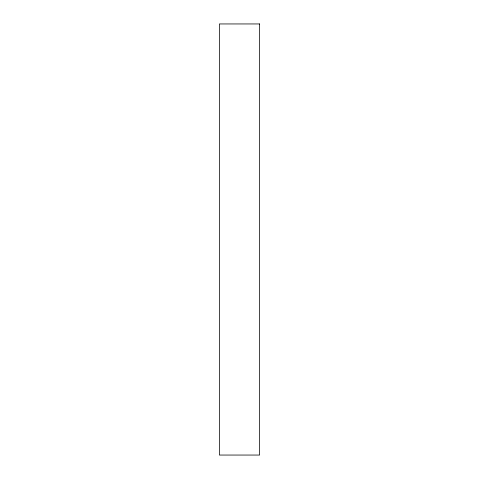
<?xml version="1.0" encoding="UTF-8"?>
<svg xmlns="http://www.w3.org/2000/svg" width="479" height="479" viewBox="0 0 479 479"><rect width="100%" height="100%" fill="white"/><g stroke="black" fill="none" stroke-linecap="round" stroke-linejoin="round"><path stroke-width="0.72" d="M259.618 23.95L219.382 23.95L219.382 455.05L259.618 455.05L259.618 23.95"/></g></svg>
